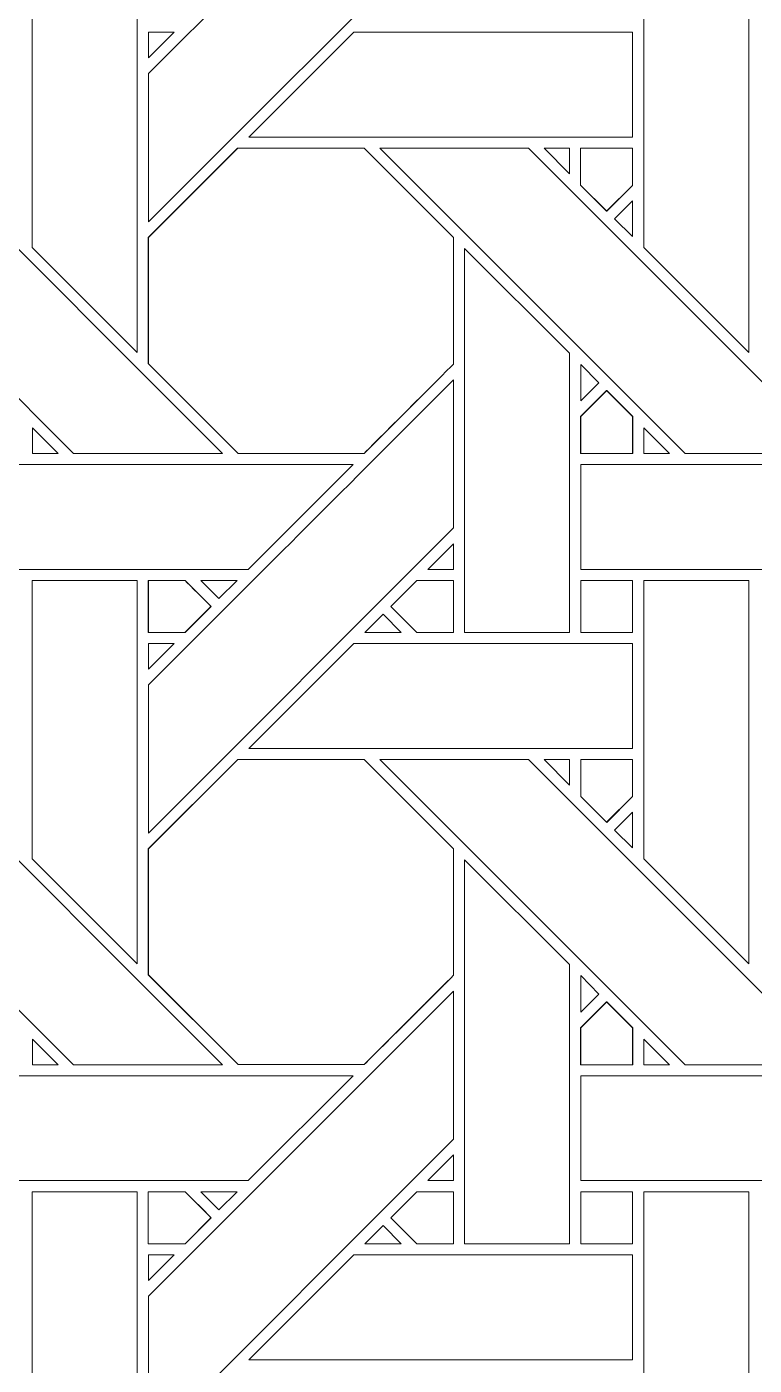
# Model space of a CAD drawing. Header units: inches. Extents: x 3.4 to 21.4, y 0.1 to 18.1.
# Drawn here: x 4.842 to 5.971, y 9.815 to 11.892 of the extents above; entities that cross this region are included whole.
import ezdxf

# ---------------------------------------------------------------- set-up
doc = ezdxf.new("R2010")
doc.units = ezdxf.units.IN
doc.header["$MEASUREMENT"] = 0
doc.layers.add('Design', color=7, linetype='Continuous', lineweight=0)

msp = doc.modelspace()

# ---------------------------------------------------------------- linework, layer by layer
at = {"layer": 'Design'}
for points, knots in [([(12.3829, 18.0948), (7.4123, 18.0948), (3.3829, 14.0653), (3.3829, 9.0948), (3.3829, 4.1242), (7.4123, 0.0948), (12.3829, 0.0948), (17.3534, 0.0948), (21.3829, 4.1242), (21.3829, 9.0948), (21.3829, 14.0653), (17.3534, 18.0948), (12.3829, 18.0948)], [0, 0, 0, 0, 1, 1, 1, 2, 2, 2, 3, 3, 3, 4, 4, 4, 4]), ([(12.3829, 17.2202), (7.8953, 17.2202), (4.2574, 13.5823), (4.2574, 9.0948), (4.2574, 4.6072), (7.8953, 0.9693), (12.3829, 0.9693), (16.8704, 0.9693), (20.5083, 4.6072), (20.5083, 9.0948), (20.5083, 13.5823), (16.8704, 17.2202), (12.3829, 17.2202)], [0, 0, 0, 0, 1, 1, 1, 2, 2, 2, 3, 3, 3, 4, 4, 4, 4]), ([(5.1668, 11.9555), (5.2162, 12.0046), (5.4488, 12.2374), (5.5042, 12.2929), (5.5042, 12.2929), (5.5042, 12.0628), (5.5042, 12.0628), (5.5042, 12.0628), (5.0306, 11.5892), (5.0306, 11.5892), (5.0306, 11.5892), (5.0306, 11.8193), (5.0306, 11.8193), (5.0306, 11.8193), (5.1668, 11.9555), (5.1668, 11.9555)], [0, 0, 0, 0, 1, 1, 1, 2, 2, 2, 3, 3, 3, 4, 4, 4, 5, 5, 5, 5]), ([(5.0134, 11.9814), (5.0134, 11.9814), (5.0134, 11.3863), (5.0134, 11.3863), (5.0134, 11.3863), (4.8505, 11.5492), (4.8505, 11.5492), (4.8505, 11.5492), (4.8505, 11.9814), (4.8505, 11.9814), (4.8505, 11.9814), (5.0134, 11.9814), (5.0134, 11.9814)], [0, 0, 0, 0, 1, 1, 1, 2, 2, 2, 3, 3, 3, 4, 4, 4, 4]), ([(5.9622, 11.9814), (5.9622, 11.9814), (5.9622, 11.3863), (5.9622, 11.3863), (5.9622, 11.3863), (5.7992, 11.5492), (5.7992, 11.5492), (5.7992, 11.5492), (5.7992, 11.9814), (5.7992, 11.9814), (5.7992, 11.9814), (5.9622, 11.9814), (5.9622, 11.9814)], [0, 0, 0, 0, 1, 1, 1, 2, 2, 2, 3, 3, 3, 4, 4, 4, 4]), ([(5.0704, 11.8835), (5.0704, 11.8835), (5.0306, 11.8436), (5.0306, 11.8436), (5.0306, 11.8436), (5.0306, 11.8835), (5.0306, 11.8835), (5.0306, 11.8835), (5.0704, 11.8835), (5.0704, 11.8835)], [0, 0, 0, 0, 1, 1, 1, 2, 2, 2, 3, 3, 3, 3]), ([(5.7817, 11.8835), (5.7817, 11.8835), (5.7817, 11.7206), (5.7817, 11.7206), (5.7817, 11.7206), (5.1864, 11.7206), (5.1864, 11.7206), (5.1864, 11.7206), (5.3493, 11.8835), (5.3493, 11.8835), (5.3493, 11.8835), (5.7817, 11.8835), (5.7817, 11.8835)], [0, 0, 0, 0, 1, 1, 1, 2, 2, 2, 3, 3, 3, 4, 4, 4, 4]), ([(5.1691, 11.7035), (5.1691, 11.7035), (5.3654, 11.7035), (5.3654, 11.7035), (5.3654, 11.7035), (5.5041, 11.5648), (5.5041, 11.5648), (5.5041, 11.5648), (5.5041, 11.3686), (5.5041, 11.3686), (5.4863, 11.3506), (5.3744, 11.2389), (5.3654, 11.2299), (5.3654, 11.2299), (5.1697, 11.2299), (5.1697, 11.2299), (5.1697, 11.2299), (5.0304, 11.3692), (5.0304, 11.3692), (5.0304, 11.3692), (5.0304, 11.5648), (5.0304, 11.5648), (5.0304, 11.5648), (5.1691, 11.7035), (5.1691, 11.7035)], [0, 0, 0, 0, 1, 1, 1, 2, 2, 2, 3, 3, 3, 4, 4, 4, 5, 5, 5, 6, 6, 6, 7, 7, 7, 8, 8, 8, 8]), ([(5.1693, 11.7035), (5.1693, 11.7035), (5.3655, 11.7035), (5.3655, 11.7035), (5.3655, 11.7035), (5.5041, 11.5648), (5.5041, 11.5648), (5.5041, 11.5648), (5.5041, 11.3686), (5.5041, 11.3686), (5.4862, 11.3504), (5.3744, 11.2387), (5.3655, 11.2299), (5.3655, 11.2299), (5.1698, 11.2299), (5.1698, 11.2299), (5.1698, 11.2299), (5.0306, 11.3691), (5.0306, 11.3691), (5.0306, 11.3691), (5.0306, 11.5648), (5.0306, 11.5648), (5.0306, 11.5648), (5.1693, 11.7035), (5.1693, 11.7035)], [0, 0, 0, 0, 1, 1, 1, 2, 2, 2, 3, 3, 3, 4, 4, 4, 5, 5, 5, 6, 6, 6, 7, 7, 7, 8, 8, 8, 8]), ([(5.6207, 11.7035), (5.6207, 11.7035), (6.0943, 11.2299), (6.0943, 11.2299), (6.0943, 11.2299), (5.8633, 11.2299), (5.8633, 11.2299), (5.8633, 11.2299), (5.3897, 11.7035), (5.3897, 11.7035), (5.3897, 11.7035), (5.6207, 11.7035), (5.6207, 11.7035)], [0, 0, 0, 0, 1, 1, 1, 2, 2, 2, 3, 3, 3, 4, 4, 4, 4]), ([(5.6842, 11.7035), (5.6842, 11.7035), (5.6842, 11.6637), (5.6842, 11.6637), (5.6842, 11.6637), (5.6448, 11.7035), (5.6448, 11.7035), (5.6448, 11.7035), (5.6842, 11.7035), (5.6842, 11.7035)], [0, 0, 0, 0, 1, 1, 1, 2, 2, 2, 3, 3, 3, 3]), ([(5.7816, 11.7035), (5.7816, 11.7035), (5.7816, 11.6459), (5.7816, 11.6459), (5.7816, 11.6459), (5.7416, 11.606), (5.7416, 11.606), (5.7416, 11.606), (5.7013, 11.6463), (5.7013, 11.6463), (5.7013, 11.6463), (5.7013, 11.7035), (5.7013, 11.7035), (5.7013, 11.7035), (5.7816, 11.7035), (5.7816, 11.7035)], [0, 0, 0, 0, 1, 1, 1, 2, 2, 2, 3, 3, 3, 4, 4, 4, 5, 5, 5, 5]), ([(5.7418, 11.606), (5.7418, 11.606), (5.7013, 11.6463), (5.7013, 11.6463), (5.7013, 11.6463), (5.7013, 11.7035), (5.7013, 11.7035), (5.7013, 11.7035), (5.7816, 11.7035), (5.7816, 11.7035), (5.7816, 11.7035), (5.7816, 11.6459), (5.7816, 11.6459), (5.7816, 11.6459), (5.7418, 11.606), (5.7418, 11.606)], [0, 0, 0, 0, 1, 1, 1, 2, 2, 2, 3, 3, 3, 4, 4, 4, 5, 5, 5, 5]), ([(4.6961, 11.6793), (4.6961, 11.6793), (5.1456, 11.2299), (5.1456, 11.2299), (5.1456, 11.2299), (4.9146, 11.2299), (4.9146, 11.2299), (4.9146, 11.2299), (4.6396, 11.5049), (4.6396, 11.5049), (4.6578, 11.5633), (4.6767, 11.6214), (4.6961, 11.6793)], [0, 0, 0, 0, 1, 1, 1, 2, 2, 2, 3, 3, 3, 4, 4, 4, 4]), ([(5.7817, 11.6217), (5.7817, 11.6217), (5.7817, 11.5665), (5.7817, 11.5665), (5.7817, 11.5665), (5.7539, 11.5939), (5.7539, 11.5939), (5.7539, 11.5939), (5.7817, 11.6217), (5.7817, 11.6217)], [0, 0, 0, 0, 1, 1, 1, 2, 2, 2, 3, 3, 3, 3]), ([(5.6841, 11.3856), (5.6841, 11.3856), (5.6841, 10.9519), (5.6841, 10.9519), (5.6841, 10.9519), (5.5214, 10.9519), (5.5214, 10.9519), (5.5214, 10.9519), (5.5214, 11.5477), (5.5214, 11.5477), (5.5214, 11.5477), (5.6841, 11.3856), (5.6841, 11.3856)], [0, 0, 0, 0, 1, 1, 1, 2, 2, 2, 3, 3, 3, 4, 4, 4, 4]), ([(5.7015, 11.3113), (5.7015, 11.3113), (5.7015, 11.3681), (5.7015, 11.3681), (5.7015, 11.3681), (5.7296, 11.3395), (5.7296, 11.3395), (5.7296, 11.3395), (5.7015, 11.3113), (5.7015, 11.3113)], [0, 0, 0, 0, 1, 1, 1, 2, 2, 2, 3, 3, 3, 3]), ([(5.1661, 11.006), (5.2074, 11.0472), (5.4477, 11.2876), (5.5042, 11.3441), (5.5042, 11.3441), (5.5042, 11.1141), (5.5042, 11.1141), (5.5042, 11.1141), (5.0306, 10.6404), (5.0306, 10.6404), (5.0306, 10.6404), (5.0306, 10.8705), (5.0306, 10.8705), (5.0306, 10.8705), (5.1661, 11.006), (5.1661, 11.006)], [0, 0, 0, 0, 1, 1, 1, 2, 2, 2, 3, 3, 3, 4, 4, 4, 5, 5, 5, 5]), ([(5.7013, 11.2297), (5.7013, 11.2297), (5.7013, 11.287), (5.7013, 11.287), (5.7013, 11.287), (5.7416, 11.3273), (5.7416, 11.3273), (5.7416, 11.3273), (5.782, 11.287), (5.782, 11.287), (5.782, 11.287), (5.782, 11.2297), (5.782, 11.2297), (5.782, 11.2297), (5.7013, 11.2297), (5.7013, 11.2297)], [0, 0, 0, 0, 1, 1, 1, 2, 2, 2, 3, 3, 3, 4, 4, 4, 5, 5, 5, 5]), ([(5.7418, 11.3273), (5.7418, 11.3273), (5.7821, 11.2869), (5.7821, 11.2869), (5.7821, 11.2869), (5.7821, 11.2296), (5.7821, 11.2296), (5.7821, 11.2296), (5.7015, 11.2296), (5.7015, 11.2296), (5.7015, 11.2296), (5.7015, 11.2869), (5.7015, 11.2869), (5.7015, 11.2869), (5.7418, 11.3273), (5.7418, 11.3273)], [0, 0, 0, 0, 1, 1, 1, 2, 2, 2, 3, 3, 3, 4, 4, 4, 5, 5, 5, 5]), ([(4.8506, 11.2299), (4.8506, 11.2299), (4.8506, 11.2697), (4.8506, 11.2697), (4.8506, 11.2697), (4.8904, 11.2299), (4.8904, 11.2299), (4.8904, 11.2299), (4.8506, 11.2299), (4.8506, 11.2299)], [0, 0, 0, 0, 1, 1, 1, 2, 2, 2, 3, 3, 3, 3]), ([(5.7994, 11.2299), (5.7994, 11.2299), (5.7994, 11.2697), (5.7994, 11.2697), (5.7994, 11.2697), (5.8391, 11.2299), (5.8391, 11.2299), (5.8391, 11.2299), (5.7994, 11.2299), (5.7994, 11.2299)], [0, 0, 0, 0, 1, 1, 1, 2, 2, 2, 3, 3, 3, 3]), ([(4.7527, 11.0499), (4.7527, 11.0499), (4.7527, 11.2126), (4.7527, 11.2126), (4.7527, 11.2126), (5.3484, 11.2126), (5.3484, 11.2126), (5.3484, 11.2126), (5.1857, 11.0499), (5.1857, 11.0499), (5.1857, 11.0499), (4.7527, 11.0499), (4.7527, 11.0499)], [0, 0, 0, 0, 1, 1, 1, 2, 2, 2, 3, 3, 3, 4, 4, 4, 4]), ([(5.7015, 11.0499), (5.7015, 11.0499), (5.7015, 11.2126), (5.7015, 11.2126), (5.7015, 11.2126), (6.2972, 11.2126), (6.2972, 11.2126), (6.2972, 11.2126), (6.1344, 11.0499), (6.1344, 11.0499), (6.1344, 11.0499), (5.7015, 11.0499), (5.7015, 11.0499)], [0, 0, 0, 0, 1, 1, 1, 2, 2, 2, 3, 3, 3, 4, 4, 4, 4]), ([(5.4645, 11.0499), (5.4645, 11.0499), (5.5042, 11.0897), (5.5042, 11.0897), (5.5042, 11.0897), (5.5042, 11.0499), (5.5042, 11.0499), (5.5042, 11.0499), (5.4645, 11.0499), (5.4645, 11.0499)], [0, 0, 0, 0, 1, 1, 1, 2, 2, 2, 3, 3, 3, 3]), ([(5.0134, 11.0326), (5.0134, 11.0326), (5.0134, 10.4375), (5.0134, 10.4375), (5.0134, 10.4375), (4.8505, 10.6004), (4.8505, 10.6004), (4.8505, 10.6004), (4.8505, 11.0326), (4.8505, 11.0326), (4.8505, 11.0326), (5.0134, 11.0326), (5.0134, 11.0326)], [0, 0, 0, 0, 1, 1, 1, 2, 2, 2, 3, 3, 3, 4, 4, 4, 4]), ([(5.0875, 11.0327), (5.0926, 11.0276), (5.1234, 10.9968), (5.1278, 10.9923), (5.1278, 10.9923), (5.0874, 10.9519), (5.0874, 10.9519), (5.0874, 10.9519), (5.0304, 10.9519), (5.0304, 10.9519), (5.0304, 10.9519), (5.0304, 11.0327), (5.0304, 11.0327), (5.0304, 11.0327), (5.0875, 11.0327), (5.0875, 11.0327)], [0, 0, 0, 0, 1, 1, 1, 2, 2, 2, 3, 3, 3, 4, 4, 4, 5, 5, 5, 5]), ([(5.1121, 11.0082), (5.1121, 11.0082), (5.128, 10.9923), (5.128, 10.9923), (5.128, 10.9923), (5.0876, 10.9519), (5.0876, 10.9519), (5.0876, 10.9519), (5.0306, 10.9519), (5.0306, 10.9519), (5.0306, 10.9519), (5.0306, 11.0326), (5.0306, 11.0326), (5.0306, 11.0326), (5.0876, 11.0326), (5.0876, 11.0326), (5.093, 11.0273), (5.1028, 11.0175), (5.1121, 11.0082)], [0, 0, 0, 0, 1, 1, 1, 2, 2, 2, 3, 3, 3, 4, 4, 4, 5, 5, 5, 6, 6, 6, 6]), ([(5.112, 11.0326), (5.112, 11.0326), (5.1685, 11.0326), (5.1685, 11.0326), (5.1685, 11.0326), (5.1402, 11.0045), (5.1402, 11.0045), (5.1402, 11.0045), (5.112, 11.0326), (5.112, 11.0326)], [0, 0, 0, 0, 1, 1, 1, 2, 2, 2, 3, 3, 3, 3]), ([(5.4471, 10.9519), (5.4471, 10.9519), (5.4066, 10.9923), (5.4066, 10.9923), (5.4066, 10.9923), (5.4471, 11.0327), (5.4471, 11.0327), (5.4471, 11.0327), (5.5042, 11.0327), (5.5042, 11.0327), (5.5042, 11.0327), (5.5042, 10.9519), (5.5042, 10.9519), (5.5042, 10.9519), (5.4471, 10.9519), (5.4471, 10.9519)], [0, 0, 0, 0, 1, 1, 1, 2, 2, 2, 3, 3, 3, 4, 4, 4, 5, 5, 5, 5]), ([(5.4068, 10.9922), (5.4068, 10.9922), (5.4471, 11.0327), (5.4471, 11.0327), (5.4471, 11.0327), (5.5042, 11.0327), (5.5042, 11.0327), (5.5042, 11.0327), (5.5042, 10.9519), (5.5042, 10.9519), (5.5042, 10.9519), (5.4471, 10.9519), (5.4471, 10.9519), (5.4471, 10.9519), (5.4068, 10.9922), (5.4068, 10.9922)], [0, 0, 0, 0, 1, 1, 1, 2, 2, 2, 3, 3, 3, 4, 4, 4, 5, 5, 5, 5]), ([(5.7014, 10.9519), (5.7014, 10.9519), (5.7014, 11.0327), (5.7014, 11.0327), (5.7014, 11.0327), (5.7816, 11.0327), (5.7816, 11.0327), (5.7816, 11.0327), (5.7816, 10.9519), (5.7816, 10.9519), (5.7816, 10.9519), (5.7014, 10.9519), (5.7014, 10.9519)], [0, 0, 0, 0, 1, 1, 1, 2, 2, 2, 3, 3, 3, 4, 4, 4, 4]), ([(5.7816, 11.0327), (5.7816, 11.0327), (5.7816, 10.9519), (5.7816, 10.9519), (5.7816, 10.9519), (5.7014, 10.9519), (5.7014, 10.9519), (5.7014, 10.9519), (5.7014, 11.0327), (5.7014, 11.0327), (5.7014, 11.0327), (5.7816, 11.0327), (5.7816, 11.0327)], [0, 0, 0, 0, 1, 1, 1, 2, 2, 2, 3, 3, 3, 4, 4, 4, 4]), ([(5.9622, 11.0326), (5.9622, 11.0326), (5.9622, 10.4375), (5.9622, 10.4375), (5.9622, 10.4375), (5.7992, 10.6004), (5.7992, 10.6004), (5.7992, 10.6004), (5.7992, 11.0326), (5.7992, 11.0326), (5.7992, 11.0326), (5.9622, 11.0326), (5.9622, 11.0326)], [0, 0, 0, 0, 1, 1, 1, 2, 2, 2, 3, 3, 3, 4, 4, 4, 4]), ([(5.4229, 10.9519), (5.4229, 10.9519), (5.3664, 10.9519), (5.3664, 10.9519), (5.3664, 10.9519), (5.3947, 10.9801), (5.3947, 10.9801), (5.3947, 10.9801), (5.4229, 10.9519), (5.4229, 10.9519)], [0, 0, 0, 0, 1, 1, 1, 2, 2, 2, 3, 3, 3, 3]), ([(5.0704, 10.9347), (5.0704, 10.9347), (5.0306, 10.8949), (5.0306, 10.8949), (5.0306, 10.8949), (5.0306, 10.9347), (5.0306, 10.9347), (5.0306, 10.9347), (5.0704, 10.9347), (5.0704, 10.9347)], [0, 0, 0, 0, 1, 1, 1, 2, 2, 2, 3, 3, 3, 3]), ([(5.3493, 10.9347), (5.3493, 10.9347), (5.7817, 10.9347), (5.7817, 10.9347), (5.7817, 10.9347), (5.7817, 10.7719), (5.7817, 10.7719), (5.7817, 10.7719), (5.1864, 10.7719), (5.1864, 10.7719), (5.1864, 10.7719), (5.3493, 10.9347), (5.3493, 10.9347)], [0, 0, 0, 0, 1, 1, 1, 2, 2, 2, 3, 3, 3, 4, 4, 4, 4]), ([(4.4456, 10.7548), (4.4456, 10.7548), (4.6719, 10.7548), (4.6719, 10.7548), (4.6719, 10.7548), (5.1456, 10.2811), (5.1456, 10.2811), (5.1456, 10.2811), (4.9146, 10.2811), (4.9146, 10.2811), (4.9146, 10.2811), (4.4448, 10.751), (4.4448, 10.751), (4.4451, 10.7523), (4.4453, 10.7535), (4.4456, 10.7548)], [0, 0, 0, 0, 1, 1, 1, 2, 2, 2, 3, 3, 3, 4, 4, 4, 5, 5, 5, 5]), ([(5.1692, 10.7548), (5.1692, 10.7548), (5.3654, 10.7548), (5.3654, 10.7548), (5.3654, 10.7548), (5.5042, 10.6161), (5.5042, 10.6161), (5.5042, 10.6161), (5.5042, 10.4199), (5.5042, 10.4199), (5.4864, 10.4019), (5.3744, 10.2902), (5.3655, 10.2812), (5.3655, 10.2812), (5.1698, 10.2812), (5.1698, 10.2812), (5.1698, 10.2812), (5.0304, 10.4204), (5.0304, 10.4204), (5.0304, 10.4204), (5.0304, 10.6161), (5.0304, 10.6161), (5.0304, 10.6161), (5.1692, 10.7548), (5.1692, 10.7548)], [0, 0, 0, 0, 1, 1, 1, 2, 2, 2, 3, 3, 3, 4, 4, 4, 5, 5, 5, 6, 6, 6, 7, 7, 7, 8, 8, 8, 8]), ([(5.0306, 10.6161), (5.0306, 10.6161), (5.1692, 10.7548), (5.1692, 10.7548), (5.1692, 10.7548), (5.3654, 10.7548), (5.3654, 10.7548), (5.3654, 10.7548), (5.5042, 10.6161), (5.5042, 10.6161), (5.5042, 10.6161), (5.5042, 10.4199), (5.5042, 10.4199), (5.4861, 10.4016), (5.3742, 10.2899), (5.3655, 10.2812), (5.3655, 10.2812), (5.1698, 10.2812), (5.1698, 10.2812), (5.1698, 10.2812), (5.0306, 10.4204), (5.0306, 10.4204), (5.0306, 10.4204), (5.0306, 10.6161), (5.0306, 10.6161)], [0, 0, 0, 0, 1, 1, 1, 2, 2, 2, 3, 3, 3, 4, 4, 4, 5, 5, 5, 6, 6, 6, 7, 7, 7, 8, 8, 8, 8]), ([(5.6207, 10.7548), (5.6207, 10.7548), (6.0943, 10.2811), (6.0943, 10.2811), (6.0943, 10.2811), (5.8633, 10.2811), (5.8633, 10.2811), (5.8633, 10.2811), (5.3897, 10.7548), (5.3897, 10.7548), (5.3897, 10.7548), (5.6207, 10.7548), (5.6207, 10.7548)], [0, 0, 0, 0, 1, 1, 1, 2, 2, 2, 3, 3, 3, 4, 4, 4, 4]), ([(5.6842, 10.7548), (5.6842, 10.7548), (5.6842, 10.715), (5.6842, 10.715), (5.6842, 10.715), (5.6448, 10.7548), (5.6448, 10.7548), (5.6448, 10.7548), (5.6842, 10.7548), (5.6842, 10.7548)], [0, 0, 0, 0, 1, 1, 1, 2, 2, 2, 3, 3, 3, 3]), ([(5.7816, 10.7548), (5.7816, 10.7548), (5.7816, 10.6972), (5.7816, 10.6972), (5.7816, 10.6972), (5.7416, 10.6573), (5.7416, 10.6573), (5.7416, 10.6573), (5.7014, 10.6976), (5.7014, 10.6976), (5.7014, 10.6976), (5.7014, 10.7548), (5.7014, 10.7548), (5.7014, 10.7548), (5.7816, 10.7548), (5.7816, 10.7548)], [0, 0, 0, 0, 1, 1, 1, 2, 2, 2, 3, 3, 3, 4, 4, 4, 5, 5, 5, 5]), ([(5.7418, 10.6572), (5.7418, 10.6572), (5.7014, 10.6976), (5.7014, 10.6976), (5.7014, 10.6976), (5.7014, 10.7548), (5.7014, 10.7548), (5.7014, 10.7548), (5.7816, 10.7548), (5.7816, 10.7548), (5.7816, 10.7548), (5.7816, 10.6972), (5.7816, 10.6972), (5.7816, 10.6972), (5.7418, 10.6572), (5.7418, 10.6572)], [0, 0, 0, 0, 1, 1, 1, 2, 2, 2, 3, 3, 3, 4, 4, 4, 5, 5, 5, 5]), ([(5.7817, 10.6729), (5.7817, 10.6729), (5.7817, 10.6178), (5.7817, 10.6178), (5.7817, 10.6178), (5.7539, 10.6452), (5.7539, 10.6452), (5.7539, 10.6452), (5.7817, 10.6729), (5.7817, 10.6729)], [0, 0, 0, 0, 1, 1, 1, 2, 2, 2, 3, 3, 3, 3]), ([(5.5214, 10.0031), (5.5214, 10.0031), (5.5214, 10.599), (5.5214, 10.599), (5.5214, 10.599), (5.6841, 10.4368), (5.6841, 10.4368), (5.6841, 10.4368), (5.6841, 10.0031), (5.6841, 10.0031), (5.6841, 10.0031), (5.5214, 10.0031), (5.5214, 10.0031)], [0, 0, 0, 0, 1, 1, 1, 2, 2, 2, 3, 3, 3, 4, 4, 4, 4]), ([(5.7015, 10.3626), (5.7015, 10.3626), (5.7015, 10.4193), (5.7015, 10.4193), (5.7015, 10.4193), (5.7296, 10.3908), (5.7296, 10.3908), (5.7296, 10.3908), (5.7015, 10.3626), (5.7015, 10.3626)], [0, 0, 0, 0, 1, 1, 1, 2, 2, 2, 3, 3, 3, 3]), ([(5.5042, 10.1654), (5.5042, 10.1654), (5.0306, 9.6917), (5.0306, 9.6917), (5.0306, 9.6917), (5.0306, 9.9218), (5.0306, 9.9218), (5.0306, 9.9218), (5.5042, 10.3954), (5.5042, 10.3954), (5.5042, 10.3954), (5.5042, 10.1654), (5.5042, 10.1654)], [0, 0, 0, 0, 1, 1, 1, 2, 2, 2, 3, 3, 3, 4, 4, 4, 4]), ([(5.7013, 10.3382), (5.7013, 10.3382), (5.7416, 10.3786), (5.7416, 10.3786), (5.7416, 10.3786), (5.782, 10.3382), (5.782, 10.3382), (5.782, 10.3382), (5.782, 10.2809), (5.782, 10.2809), (5.782, 10.2809), (5.7013, 10.2809), (5.7013, 10.2809), (5.7013, 10.2809), (5.7013, 10.3382), (5.7013, 10.3382)], [0, 0, 0, 0, 1, 1, 1, 2, 2, 2, 3, 3, 3, 4, 4, 4, 5, 5, 5, 5]), ([(5.7418, 10.3785), (5.7418, 10.3785), (5.7821, 10.3382), (5.7821, 10.3382), (5.7821, 10.3382), (5.7821, 10.2809), (5.7821, 10.2809), (5.7821, 10.2809), (5.7015, 10.2809), (5.7015, 10.2809), (5.7015, 10.2809), (5.7015, 10.3382), (5.7015, 10.3382), (5.7015, 10.3382), (5.7418, 10.3785), (5.7418, 10.3785)], [0, 0, 0, 0, 1, 1, 1, 2, 2, 2, 3, 3, 3, 4, 4, 4, 5, 5, 5, 5]), ([(4.8506, 10.2811), (4.8506, 10.2811), (4.8506, 10.3209), (4.8506, 10.3209), (4.8506, 10.3209), (4.8904, 10.2811), (4.8904, 10.2811), (4.8904, 10.2811), (4.8506, 10.2811), (4.8506, 10.2811)], [0, 0, 0, 0, 1, 1, 1, 2, 2, 2, 3, 3, 3, 3]), ([(5.7994, 10.2811), (5.7994, 10.2811), (5.7994, 10.3209), (5.7994, 10.3209), (5.7994, 10.3209), (5.8391, 10.2811), (5.8391, 10.2811), (5.8391, 10.2811), (5.7994, 10.2811), (5.7994, 10.2811)], [0, 0, 0, 0, 1, 1, 1, 2, 2, 2, 3, 3, 3, 3]), ([(5.3484, 10.2639), (5.3484, 10.2639), (5.1857, 10.1012), (5.1857, 10.1012), (5.1857, 10.1012), (4.7527, 10.1012), (4.7527, 10.1012), (4.7527, 10.1012), (4.7527, 10.2639), (4.7527, 10.2639), (4.7527, 10.2639), (5.3484, 10.2639), (5.3484, 10.2639)], [0, 0, 0, 0, 1, 1, 1, 2, 2, 2, 3, 3, 3, 4, 4, 4, 4]), ([(6.2972, 10.2639), (6.2972, 10.2639), (6.1344, 10.1012), (6.1344, 10.1012), (6.1344, 10.1012), (5.7015, 10.1012), (5.7015, 10.1012), (5.7015, 10.1012), (5.7015, 10.2639), (5.7015, 10.2639), (5.7015, 10.2639), (6.2972, 10.2639), (6.2972, 10.2639)], [0, 0, 0, 0, 1, 1, 1, 2, 2, 2, 3, 3, 3, 4, 4, 4, 4]), ([(5.4645, 10.1012), (5.4645, 10.1012), (5.5042, 10.141), (5.5042, 10.141), (5.5042, 10.141), (5.5042, 10.1012), (5.5042, 10.1012), (5.5042, 10.1012), (5.4645, 10.1012), (5.4645, 10.1012)], [0, 0, 0, 0, 1, 1, 1, 2, 2, 2, 3, 3, 3, 3]), ([(5.0134, 10.0839), (5.0134, 10.0839), (5.0134, 9.4888), (5.0134, 9.4888), (5.0134, 9.4888), (4.8505, 9.6517), (4.8505, 9.6517), (4.8505, 9.6517), (4.8505, 10.0839), (4.8505, 10.0839), (4.8505, 10.0839), (5.0134, 10.0839), (5.0134, 10.0839)], [0, 0, 0, 0, 1, 1, 1, 2, 2, 2, 3, 3, 3, 4, 4, 4, 4]), ([(5.0305, 10.0031), (5.0305, 10.0031), (5.0305, 10.0839), (5.0305, 10.0839), (5.0305, 10.0839), (5.0876, 10.0839), (5.0876, 10.0839), (5.0927, 10.0788), (5.1234, 10.048), (5.1278, 10.0436), (5.1278, 10.0436), (5.0875, 10.0031), (5.0875, 10.0031), (5.0875, 10.0031), (5.0305, 10.0031), (5.0305, 10.0031)], [0, 0, 0, 0, 1, 1, 1, 2, 2, 2, 3, 3, 3, 4, 4, 4, 5, 5, 5, 5]), ([(5.1123, 10.0593), (5.1123, 10.0593), (5.128, 10.0436), (5.128, 10.0436), (5.128, 10.0436), (5.0875, 10.0031), (5.0875, 10.0031), (5.0875, 10.0031), (5.0305, 10.0031), (5.0305, 10.0031), (5.0305, 10.0031), (5.0305, 10.0839), (5.0305, 10.0839), (5.0305, 10.0839), (5.0876, 10.0839), (5.0876, 10.0839), (5.093, 10.0786), (5.103, 10.0686), (5.1123, 10.0593)], [0, 0, 0, 0, 1, 1, 1, 2, 2, 2, 3, 3, 3, 4, 4, 4, 5, 5, 5, 6, 6, 6, 6]), ([(5.1402, 10.0557), (5.1402, 10.0557), (5.112, 10.0839), (5.112, 10.0839), (5.112, 10.0839), (5.1685, 10.0839), (5.1685, 10.0839), (5.1685, 10.0839), (5.1402, 10.0557), (5.1402, 10.0557)], [0, 0, 0, 0, 1, 1, 1, 2, 2, 2, 3, 3, 3, 3]), ([(5.4471, 10.0031), (5.4471, 10.0031), (5.4066, 10.0435), (5.4066, 10.0435), (5.4066, 10.0435), (5.4471, 10.084), (5.4471, 10.084), (5.4471, 10.084), (5.5042, 10.084), (5.5042, 10.084), (5.5042, 10.084), (5.5042, 10.0031), (5.5042, 10.0031), (5.5042, 10.0031), (5.4471, 10.0031), (5.4471, 10.0031)], [0, 0, 0, 0, 1, 1, 1, 2, 2, 2, 3, 3, 3, 4, 4, 4, 5, 5, 5, 5]), ([(5.5042, 10.084), (5.5042, 10.084), (5.5042, 10.0031), (5.5042, 10.0031), (5.5042, 10.0031), (5.4471, 10.0031), (5.4471, 10.0031), (5.4471, 10.0031), (5.4068, 10.0435), (5.4068, 10.0435), (5.4068, 10.0435), (5.4471, 10.084), (5.4471, 10.084), (5.4471, 10.084), (5.5042, 10.084), (5.5042, 10.084)], [0, 0, 0, 0, 1, 1, 1, 2, 2, 2, 3, 3, 3, 4, 4, 4, 5, 5, 5, 5]), ([(5.7014, 10.0031), (5.7014, 10.0031), (5.7014, 10.0839), (5.7014, 10.0839), (5.7014, 10.0839), (5.7816, 10.0839), (5.7816, 10.0839), (5.7816, 10.0839), (5.7816, 10.0031), (5.7816, 10.0031), (5.7816, 10.0031), (5.7014, 10.0031), (5.7014, 10.0031)], [0, 0, 0, 0, 1, 1, 1, 2, 2, 2, 3, 3, 3, 4, 4, 4, 4]), ([(5.7816, 10.0839), (5.7816, 10.0839), (5.7816, 10.0031), (5.7816, 10.0031), (5.7816, 10.0031), (5.7014, 10.0031), (5.7014, 10.0031), (5.7014, 10.0031), (5.7014, 10.0839), (5.7014, 10.0839), (5.7014, 10.0839), (5.7816, 10.0839), (5.7816, 10.0839)], [0, 0, 0, 0, 1, 1, 1, 2, 2, 2, 3, 3, 3, 4, 4, 4, 4]), ([(5.9622, 10.0839), (5.9622, 10.0839), (5.9622, 9.4888), (5.9622, 9.4888), (5.9622, 9.4888), (5.7992, 9.6517), (5.7992, 9.6517), (5.7992, 9.6517), (5.7992, 10.0839), (5.7992, 10.0839), (5.7992, 10.0839), (5.9622, 10.0839), (5.9622, 10.0839)], [0, 0, 0, 0, 1, 1, 1, 2, 2, 2, 3, 3, 3, 4, 4, 4, 4]), ([(5.4229, 10.0031), (5.4229, 10.0031), (5.3664, 10.0031), (5.3664, 10.0031), (5.3664, 10.0031), (5.3947, 10.0314), (5.3947, 10.0314), (5.3947, 10.0314), (5.4229, 10.0031), (5.4229, 10.0031)], [0, 0, 0, 0, 1, 1, 1, 2, 2, 2, 3, 3, 3, 3]), ([(5.0306, 9.9462), (5.0306, 9.9462), (5.0306, 9.986), (5.0306, 9.986), (5.0306, 9.986), (5.0704, 9.986), (5.0704, 9.986), (5.0704, 9.986), (5.0306, 9.9462), (5.0306, 9.9462)], [0, 0, 0, 0, 1, 1, 1, 2, 2, 2, 3, 3, 3, 3]), ([(5.7817, 9.986), (5.7817, 9.986), (5.7817, 9.8232), (5.7817, 9.8232), (5.7817, 9.8232), (5.1864, 9.8232), (5.1864, 9.8232), (5.1864, 9.8232), (5.3493, 9.986), (5.3493, 9.986), (5.3493, 9.986), (5.7817, 9.986), (5.7817, 9.986)], [0, 0, 0, 0, 1, 1, 1, 2, 2, 2, 3, 3, 3, 4, 4, 4, 4])]:
    msp.add_open_spline(points, degree=3, knots=knots, dxfattribs=at)

doc.saveas('drawing.dxf')
